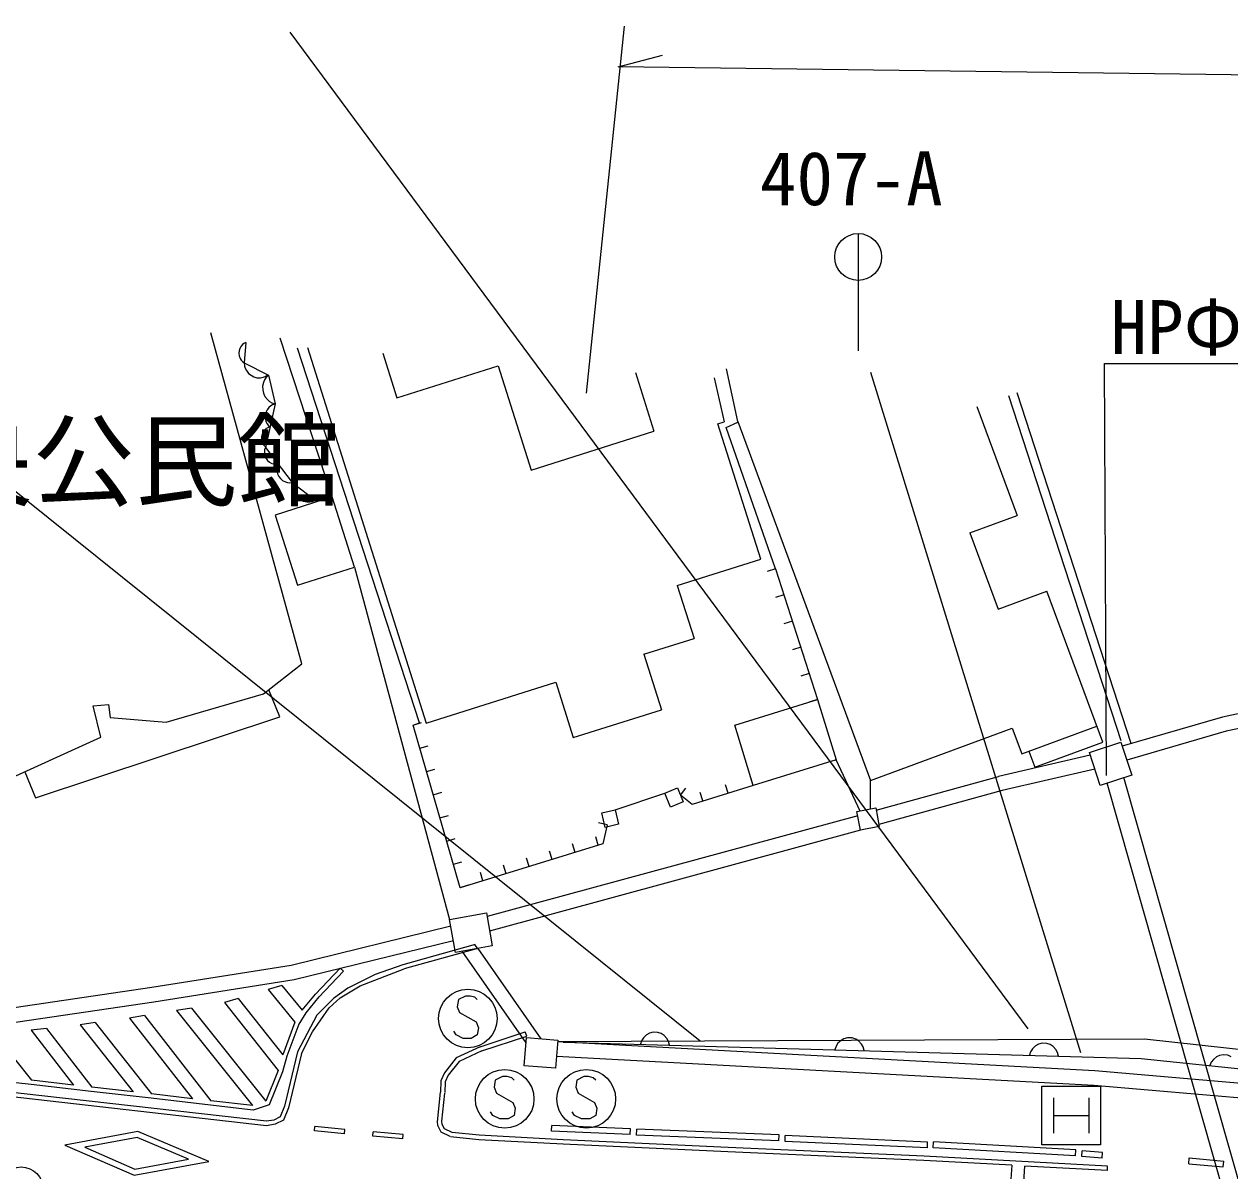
# Model space of a CAD drawing. Units: millimetres, scale not verified. Extents: x 40000 to 680000, y 20000 to 380000.
# Drawn here: x 450639 to 491787, y 295266 to 334390 of the extents above; entities that cross this region are included whole.
import ezdxf
from ezdxf.enums import TextEntityAlignment as Align

# ---------------------------------------------------------------- set-up
doc = ezdxf.new("R2010")
doc.units = ezdxf.units.MM
doc.header["$LTSCALE"] = 1000
for name, color, linetype, lineweight in [('M-BGD', 7, 'Continuous', 25), ('M-BGD-EXST', 7, 'Continuous', 25), ('M-BMK-SRVR', 3, 'Continuous', 25), ('M-STR-HTXT', 7, 'Continuous', 13), ('M-STR-STRC', 7, 'Continuous', 25)]:
    doc.layers.add(name, color=color, linetype=linetype, lineweight=lineweight)
doc.styles.add('ＭＳ ゴシック', font='')
doc.styles.get('ＭＳ ゴシック').set_extended_font_data('MS Gothic')

msp = doc.modelspace()

# ---------------------------------------------------------------- linework, layer by layer
at = {"layer": 'M-BGD'}
for p, q in [((460114, 312567), (457007, 323858)), ((458091, 323458), (458045, 323406)), ((458137, 323497), (458091, 323458)), ((458210, 323533), (458137, 323497)), ((458210, 323533), (458153, 322830)), ((461153, 318258), (459377, 323681)), ((457976, 323243), (457969, 323159)), ((457969, 323159), (457976, 323074)), ((457996, 323326), (457976, 323243)), ((457976, 323074), (458011, 322987)), ((458045, 323406), (457996, 323326)), ((464130, 310551), (459963, 323339)), ((460307, 323362), (464357, 310545)), ((462877, 323159), (463357, 321642)), ((458011, 322987), (458048, 322928)), ((458048, 322928), (458087, 322883)), ((458087, 322883), (458153, 322835)), ((458153, 322830), (458977, 322409)), ((458153, 322830), (458160, 322725)), ((458160, 322725), (458183, 322653)), ((458183, 322653), (458223, 322572)), ((463357, 321642), (466818, 322735)), ((466818, 322735), (467943, 319175)), ((474991, 320828), (474610, 322626)), ((458223, 322572), (458294, 322475)), ((458294, 322475), (458382, 322409)), ((458382, 322409), (458479, 322360)), ((458479, 322360), (458583, 322327)), ((458583, 322327), (458704, 322326)), ((458704, 322326), (458792, 322342)), ((458792, 322342), (458865, 322365)), ((458848, 322256), (458807, 322165)), ((458893, 322328), (458848, 322256)), ((458865, 322365), (458954, 322421)), ((458977, 322409), (458893, 322328)), ((458977, 322409), (459201, 321430)), ((471498, 322502), (472131, 320499)), ((474192, 322317), (474527, 320818)), ((458807, 322165), (458776, 322035)), ((458776, 322035), (458783, 321913)), ((458783, 321913), (458810, 321796)), ((458810, 321796), (458856, 321684)), ((488421, 309846), (484527, 321807)), ((458856, 321684), (458941, 321580)), ((459201, 321430), (458877, 319941)), ((458941, 321580), (459017, 321515)), ((459017, 321515), (459089, 321470)), ((459112, 321400), (459055, 321364)), ((459089, 321470), (459200, 321434)), ((459201, 321430), (459112, 321400)), ((488074, 309943), (484242, 321714)), ((458871, 321044), (458866, 320946)), ((458892, 321137), (458871, 321044)), ((458928, 321228), (458892, 321137)), ((458995, 321311), (458928, 321228)), ((459055, 321364), (458995, 321311)), ((483148, 321347), (484525, 317626)), ((458851, 320545), (458792, 320471)), ((458904, 320590), (458851, 320545)), ((458866, 320946), (458893, 320842)), ((458893, 320842), (458926, 320770)), ((458954, 320622), (458904, 320590)), ((458926, 320770), (458963, 320713)), ((459031, 320649), (458954, 320622)), ((458963, 320713), (459031, 320649)), ((474318, 320752), (474527, 320818)), ((475775, 316141), (474318, 320752)), ((474597, 320625), (474996, 320815)), ((476280, 315809), (474597, 320625)), ((474991, 320828), (479525, 308581)), ((458742, 320310), (458738, 320225)), ((458738, 320225), (458761, 320134)), ((458760, 320392), (458742, 320310)), ((458792, 320471), (458760, 320392)), ((458761, 320134), (458791, 320070)), ((467943, 319175), (472131, 320499)), ((458791, 320070), (458823, 320021)), ((458823, 320021), (458882, 319965)), ((458847, 319865), (458840, 319806)), ((458840, 319806), (458840, 319736)), ((458840, 319736), (458858, 319644)), ((458877, 319941), (458847, 319865)), ((458877, 319941), (459791, 318754)), ((458858, 319644), (458899, 319568)), ((458899, 319568), (458950, 319502)), ((458950, 319502), (459012, 319444)), ((459012, 319444), (459097, 319403)), ((459097, 319403), (459164, 319384)), ((459164, 319384), (459223, 319377)), ((459223, 319377), (459304, 319386)), ((459304, 319386), (459270, 319299)), ((459270, 319299), (459261, 319232)), ((459261, 319232), (459262, 319152)), ((459262, 319152), (459283, 319047)), ((459283, 319047), (459329, 318961)), ((459329, 318961), (459387, 318885)), ((459387, 318885), (459459, 318818)), ((459459, 318818), (459555, 318772)), ((459555, 318772), (459632, 318750)), ((459632, 318750), (459700, 318741)), ((459700, 318741), (459792, 318752)), ((459791, 318754), (459778, 318638)), ((459778, 318638), (459789, 318554)), ((459789, 318554), (459815, 318458)), ((459791, 318754), (460599, 318132)), ((461153, 318258), (459204, 317638)), ((459815, 318458), (459874, 318337)), ((459874, 318337), (459957, 318248)), ((459957, 318248), (460052, 318175)), ((460052, 318175), (460159, 318117)), ((460159, 318117), (460291, 318092)), ((460291, 318092), (460391, 318091)), ((460391, 318091), (460475, 318102)), ((460475, 318102), (460584, 318144)), ((461913, 315868), (461153, 318258)), ((459204, 317638), (459964, 315249)), ((482915, 317030), (484525, 317626)), ((482915, 317030), (483879, 314426)), ((472929, 315242), (475775, 316141)), ((459964, 315249), (461913, 315868)), ((461913, 315868), (465160, 303845)), ((476280, 315809), (475995, 315717)), ((476280, 315809), (477719, 311343)), ((472929, 315242), (473500, 313434)), ((476568, 314916), (476282, 314824)), ((483879, 314426), (485542, 315042)), ((487447, 309897), (485542, 315042)), ((476856, 314023), (476570, 313931)), ((471788, 312893), (473500, 313434)), ((471788, 312893), (472387, 310999)), ((477143, 313130), (476858, 313038)), ((458804, 311536), (460114, 312567)), ((464357, 310545), (468779, 311942)), ((468779, 311942), (469378, 310049)), ((477431, 312237), (477145, 312145)), ((455485, 310580), (458804, 311536)), ((459361, 310757), (458989, 311681)), ((452990, 311134), (453519, 311179)), ((453253, 310062), (452990, 311134)), ((453519, 311179), (453570, 310736)), ((474891, 310478), (477719, 311343)), ((477719, 311343), (477433, 311252)), ((477719, 311343), (478348, 309285)), ((493739, 311212), (491534, 310748)), ((451027, 307994), (459361, 310757)), ((453570, 310736), (455485, 310580)), ((469378, 310049), (472387, 310999)), ((491534, 310748), (488113, 309756)), ((493814, 310717), (491655, 310263)), ((463913, 310475), (464201, 310558)), ((463913, 310475), (464130, 310551)), ((465525, 304922), (463913, 310475)), ((475520, 308420), (474891, 310478)), ((479525, 308581), (484359, 310371)), ((484359, 310371), (484683, 309496)), ((484683, 309496), (487244, 310444)), ((491655, 310263), (488269, 309281)), ((449340, 308279), (453253, 310062)), ((485133, 309041), (487447, 309897)), ((486994, 309535), (488069, 309888)), ((488069, 309888), (488436, 308772)), ((464142, 309683), (464430, 309767)), ((487024, 309444), (483894, 308727)), ((484931, 309588), (485133, 309041)), ((487360, 308419), (486994, 309535)), ((478348, 309285), (475520, 308420)), ((479167, 307533), (478348, 309285)), ((450669, 308884), (451027, 307994)), ((464372, 308892), (464660, 308976)), ((475520, 308420), (475431, 308707)), ((479714, 307576), (483894, 308727)), ((487180, 308967), (484016, 308242)), ((488436, 308772), (487360, 308419)), ((494845, 285265), (488170, 308685)), ((472500, 308154), (472937, 308330)), ((472937, 308330), (473128, 307854)), ((473034, 308085), (473220, 308320)), ((475520, 308420), (473432, 307769)), ((474662, 308153), (474573, 308439)), ((479518, 307620), (479525, 308581)), ((484016, 308242), (479810, 307084)), ((494202, 285332), (487600, 308496)), ((464602, 308101), (464890, 308185)), ((470811, 307588), (472500, 308154)), ((472692, 307679), (472500, 308154)), ((473128, 307854), (472692, 307679)), ((473432, 307769), (473034, 308085)), ((473805, 307886), (473715, 308172)), ((464831, 307310), (465119, 307393)), ((479086, 307377), (466436, 303940)), ((470357, 307484), (470811, 307588)), ((470471, 306986), (470357, 307484)), ((470811, 307588), (470925, 307090)), ((479057, 307527), (479699, 307652)), ((479181, 306894), (479057, 307527)), ((479699, 307652), (479822, 307020)), ((470535, 307071), (470242, 307137)), ((470535, 307071), (470388, 306426)), ((470925, 307090), (470471, 306986)), ((479822, 307020), (479181, 306894)), ((465061, 306519), (465349, 306602)), ((479183, 306885), (466523, 303445)), ((470233, 306378), (470144, 306664)), ((470388, 306426), (465525, 304922)), ((468659, 305891), (468570, 306178)), ((469446, 306134), (469357, 306421)), ((465291, 305727), (465579, 305811)), ((467872, 305648), (467783, 305934)), ((466297, 305161), (466209, 305447)), ((467085, 305404), (466996, 305691)), ((465520, 304936), (465808, 305020)), ((465160, 303845), (466414, 304065)), ((465357, 302722), (465160, 303845)), ((466414, 304065), (466611, 302942)), ((465201, 303613), (459751, 302277)), ((465288, 303119), (459850, 301786)), ((466034, 302985), (463561, 302299)), ((466611, 302942), (465357, 302722)), ((466012, 302985), (466110, 302842)), ((468282, 299775), (466132, 302858)), ((466074, 302841), (463607, 302157)), ((467772, 299632), (465589, 302762)), ((459751, 302277), (454995, 301522)), ((461424, 302186), (460586, 301298)), ((461533, 302083), (460698, 301198)), ((461424, 302186), (461533, 302083)), ((459850, 301786), (455070, 301028)), ((454995, 301522), (449995, 300787)), ((459439, 301593), (458971, 301454)), ((458971, 301454), (459883, 300339)), ((459439, 301593), (460131, 300747)), ((460131, 300747), (460586, 301298)), ((455070, 301028), (450038, 300288)), ((456349, 300815), (455837, 300735)), ((456349, 300815), (458893, 297642)), ((457939, 301146), (457474, 301007)), ((457474, 301007), (459314, 298692)), ((457939, 301146), (459464, 299226)), ((460701, 301202), (460253, 300660)), ((454745, 300563), (454237, 300482)), ((454237, 300482), (456385, 297726)), ((454745, 300563), (457013, 297652)), ((455837, 300735), (458435, 297494)), ((460253, 300660), (460019, 300273)), ((451401, 300128), (450877, 300072)), ((450877, 300072), (452322, 298196)), ((451401, 300128), (452946, 298124)), ((453065, 300323), (452547, 300252)), ((452547, 300252), (454358, 297963)), ((453065, 300323), (454989, 297891)), ((459883, 300339), (459464, 299226)), ((460019, 300273), (459606, 299179)), ((466198, 299502), (467743, 300005)), ((467790, 299862), (467743, 300005)), ((472101, 299998), (471980, 299961)), ((472261, 299993), (472101, 299998)), ((472379, 299950), (472261, 299993)), ((449625, 299939), (450895, 298359)), ((466258, 299363), (467790, 299862)), ((467708, 298854), (467787, 299815)), ((467787, 299815), (468855, 299728)), ((468855, 299728), (468776, 298767)), ((488872, 299758), (468850, 299670)), ((487178, 298678), (468850, 299670)), ((469030, 299660), (488763, 299104)), ((471712, 299708), (471669, 299590)), ((471775, 299807), (471712, 299708)), ((471878, 299904), (471775, 299807)), ((471980, 299961), (471878, 299904)), ((472478, 299887), (472379, 299950)), ((472575, 299784), (472478, 299887)), ((472632, 299682), (472575, 299784)), ((472668, 299561), (472632, 299682)), ((478413, 299618), (478350, 299520)), ((478516, 299715), (478413, 299618)), ((478617, 299772), (478516, 299715)), ((478739, 299809), (478617, 299772)), ((478898, 299804), (478739, 299809)), ((479017, 299761), (478898, 299804)), ((479116, 299698), (479017, 299761)), ((479213, 299595), (479116, 299698)), ((479270, 299494), (479213, 299595)), ((485255, 299584), (485154, 299527)), ((485376, 299620), (485255, 299584)), ((485536, 299616), (485376, 299620)), ((485655, 299573), (485536, 299616)), ((485753, 299510), (485655, 299573)), ((499881, 298559), (488872, 299758)), ((459606, 299179), (459456, 298643)), ((459964, 299325), (459521, 297472)), ((460105, 299273), (459663, 297418)), ((466198, 299502), (465386, 299119)), ((466262, 299366), (465482, 298998)), ((487143, 298179), (468809, 299171)), ((478350, 299520), (478307, 299401)), ((479306, 299373), (479270, 299494)), ((484988, 299331), (484945, 299213)), ((485051, 299430), (484988, 299331)), ((485154, 299527), (485051, 299430)), ((485850, 299407), (485753, 299510)), ((485908, 299305), (485850, 299407)), ((485944, 299184), (485908, 299305)), ((491333, 299154), (491223, 299065)), ((491438, 299203), (491333, 299154)), ((491562, 299230), (491438, 299203)), ((491721, 299214), (491562, 299230)), ((491836, 299161), (491721, 299214)), ((465386, 299119), (464985, 298613)), ((465482, 298998), (465114, 298535)), ((468776, 298767), (467708, 298854)), ((488763, 299104), (500099, 297905)), ((491152, 298972), (491100, 298857)), ((491223, 299065), (491152, 298972)), ((450878, 298210), (448826, 298448)), ((452322, 298196), (450895, 298359)), ((459314, 298692), (458893, 297642)), ((459456, 298643), (459006, 297521)), ((464863, 298334), (464845, 297951)), ((464985, 298613), (464863, 298334)), ((465114, 298535), (465011, 298299)), ((501840, 297418), (487178, 298678)), ((458912, 296806), (446828, 298172)), ((458907, 296957), (446845, 298321)), ((452929, 297975), (450878, 298210)), ((454972, 297742), (452929, 297975)), ((454358, 297963), (452946, 298124)), ((464745, 296938), (464845, 297951)), ((464898, 296960), (464992, 297915)), ((465011, 298299), (464995, 297944)), ((501797, 296919), (487143, 298179)), ((456996, 297503), (454972, 297742)), ((456385, 297726), (454989, 297891)), ((458450, 297341), (456996, 297503)), ((458434, 297494), (457013, 297652)), ((459006, 297521), (458450, 297341)), ((458435, 297494), (458434, 297494)), ((459373, 297107), (459163, 297002)), ((459521, 297472), (459373, 297107)), ((459660, 297415), (459490, 296998)), ((459163, 297002), (458907, 296957)), ((459211, 296858), (458912, 296806)), ((459490, 296998), (459211, 296858)), ((460544, 296633), (460559, 296783)), ((461587, 296681), (460559, 296783)), ((461573, 296532), (461587, 296681)), ((464755, 296811), (464748, 296953)), ((464875, 296584), (464755, 296811)), ((464903, 296851), (464898, 296960)), ((464984, 296699), (464903, 296851)), ((465245, 296579), (464984, 296699)), ((454522, 296615), (452030, 296146)), ((454500, 296407), (452707, 296070)), ((456253, 295666), (454500, 296407)), ((456943, 295592), (454522, 296615)), ((461573, 296532), (460544, 296633)), ((462535, 296447), (462547, 296596)), ((463567, 296359), (462535, 296447)), ((463580, 296508), (462547, 296596)), ((463567, 296359), (463580, 296508)), ((465182, 296442), (464875, 296584)), ((466160, 296330), (465193, 296433)), ((466171, 296480), (465245, 296579)), ((469032, 296181), (466160, 296330)), ((469039, 296331), (466171, 296480)), ((474661, 296064), (469039, 296331)), ((452030, 296146), (454397, 295117)), ((452707, 296070), (454421, 295325)), ((474655, 295914), (469032, 296181)), ((481348, 295619), (474655, 295914)), ((481355, 295769), (474661, 296064)), ((454397, 295117), (456943, 295592)), ((454421, 295325), (456253, 295666)), ((484343, 295456), (481348, 295619)), ((487614, 295428), (481355, 295769)), ((484343, 295456), (484141, 292470)), ((484590, 292440), (484792, 295432)), ((487606, 295278), (484792, 295432)), ((487606, 295278), (487614, 295428))]:
    msp.add_line(p, q, dxfattribs=at)
for points in [[(463561, 302299), (462618, 301970), (461687, 301504), (461192, 301148), (460630, 300575), (459964, 299325)], [(460105, 299273), (460478, 300007), (461044, 300825), (461420, 301169), (462111, 301579), (463613, 302159)]]:
    msp.add_lwpolyline(points, dxfattribs=at)
at = {"layer": 'M-BGD-EXST'}
for p, q in [((465700, 301228), (465460, 301108)), ((465860, 301228), (465700, 301228)), ((466020, 301188), (465860, 301228)), ((465460, 301108), (465420, 300868)), ((465420, 300868), (465500, 300668)), ((466100, 301108), (466020, 301188)), ((465500, 300668), (466060, 300348)), ((465380, 299908), (465300, 300028)), ((466060, 300348), (466140, 300148)), ((466140, 300148), (466100, 299908)), ((465620, 299788), (465380, 299908)), ((465900, 299788), (465620, 299788)), ((466100, 299908), (465900, 299788)), ((466719, 298361), (466679, 298121)), ((466959, 298481), (466719, 298361)), ((467119, 298481), (466959, 298481)), ((467279, 298441), (467119, 298481)), ((467359, 298361), (467279, 298441)), ((469504, 298361), (469464, 298121)), ((469744, 298481), (469504, 298361)), ((469904, 298481), (469744, 298481)), ((470064, 298441), (469904, 298481)), ((470144, 298361), (470064, 298441)), ((466679, 298121), (466759, 297921)), ((466759, 297921), (467319, 297601)), ((469464, 298121), (469544, 297921)), ((469544, 297921), (470104, 297601)), ((485368, 296158), (485368, 298158)), ((485368, 298158), (487368, 298158)), ((487368, 298158), (487368, 296158)), ((467319, 297601), (467399, 297401)), ((470104, 297601), (470184, 297401)), ((485768, 297758), (485768, 296558)), ((486968, 297758), (486968, 296558)), ((466639, 297161), (466559, 297281)), ((466879, 297041), (466639, 297161)), ((467359, 297161), (467159, 297041)), ((467399, 297401), (467359, 297161)), ((469424, 297161), (469344, 297281)), ((469664, 297041), (469424, 297161)), ((470144, 297161), (469944, 297041)), ((470184, 297401), (470144, 297161)), ((485768, 297158), (486968, 297158)), ((467159, 297041), (466879, 297041)), ((469944, 297041), (469664, 297041)), ((487368, 296158), (485368, 296158))]:
    msp.add_line(p, q, dxfattribs=at)
for centre in [(465780, 300468), (467039, 297721), (469824, 297721)]:
    msp.add_circle(centre, 1000, dxfattribs=at)
at = {"layer": 'M-BMK-SRVR'}
msp.add_circle((450537, 294649), 750, dxfattribs=at)
at = {"layer": 'M-STR-HTXT'}
for p, q in [((469830, 321803), (471125, 334320)), ((470915, 332930), (472420, 333330)), ((513663, 332384), (470915, 332930)), ((487578, 308759), (487513, 322811)), ((487513, 322811), (508982, 322811))]:
    msp.add_line(p, q, dxfattribs=at)
at = {"layer": 'M-STR-STRC'}
for p, q in [((430454, 334390), (473712, 299708)), ((459702, 334116), (484889, 300108)), ((479102, 327246), (479102, 323246)), ((486706, 299292), (479531, 322510)), ((468636, 296620), (468645, 296820)), ((471328, 296705), (468645, 296820)), ((471320, 296505), (471328, 296705)), ((471538, 296489), (471546, 296689)), ((476402, 296492), (471546, 296689)), ((471320, 296505), (468636, 296620)), ((476394, 296292), (471538, 296489)), ((476394, 296292), (476402, 296492)), ((476605, 296272), (476614, 296471)), ((481463, 296050), (476605, 296272)), ((481472, 296249), (476614, 296471)), ((481463, 296050), (481472, 296249)), ((481662, 296057), (481673, 296257)), ((486522, 295783), (481662, 296057)), ((486533, 295983), (481673, 296257)), ((486522, 295783), (486533, 295983)), ((486729, 295754), (486746, 295953)), ((487445, 295896), (486746, 295953)), ((487429, 295697), (487445, 295896)), ((487429, 295697), (486729, 295754)), ((490385, 295510), (490403, 295709)), ((490385, 295510), (491559, 295402)), ((490403, 295709), (491577, 295601)), ((491559, 295402), (491577, 295601))]:
    msp.add_line(p, q, dxfattribs=at)
msp.add_circle((479102, 326446), 800, dxfattribs=at)

# ---------------------------------------------------------------- texts
at = {"layer": 'M-BGD', "style": 'ＭＳ ゴシック'}
msp.add_text('中央公民館', height=2566, dxfattribs=at).set_placement((443921, 317445), align=Align.BOTTOM_LEFT)
at = {"layer": 'M-STR-HTXT', "style": 'ＭＳ ゴシック'}
msp.add_text('HPΦ600L=24.0', height=1833, dxfattribs=at).set_placement((487715, 322591), align=Align.BOTTOM_LEFT)
at = {"layer": 'M-STR-STRC', "style": 'ＭＳ ゴシック'}
msp.add_text('407-A', height=1833, dxfattribs=at).set_placement((475750, 327663), align=Align.BOTTOM_LEFT)

doc.saveas('drawing.dxf')
